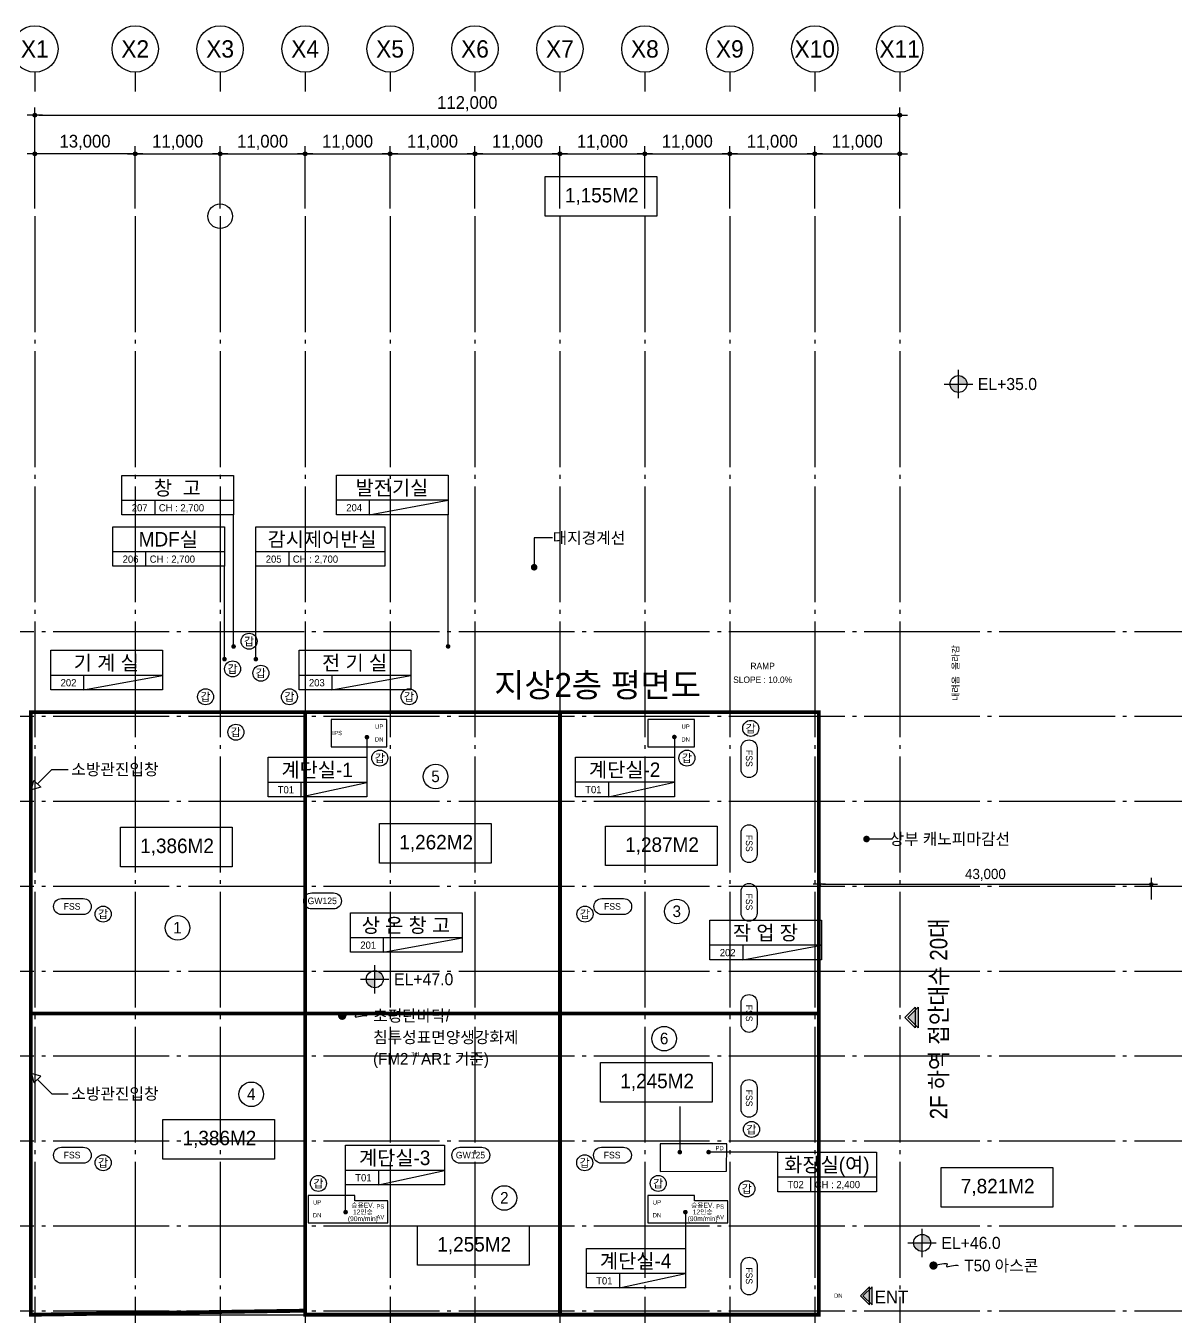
# Model space of a CAD drawing. Header units: millimetres. Extents: x 252735598 to 255219468, y 503852592 to 504847014.
# Drawn here: x 254139209 to 254288177, y 503954233 to 504121511 of the extents above; entities that cross this region are included whole.
import ezdxf
from ezdxf.enums import TextEntityAlignment as Align

# ---------------------------------------------------------------- set-up
doc = ezdxf.new("R2010")
doc.units = ezdxf.units.MM
doc.linetypes.add('CEN', pattern=[35, 30, -2, 1, -2])
for name, color, linetype in [('4A.TEC CEN', 1, 'CEN'), ('4A.TEC DIM', 7, 'Continuous'), ('4A.TEC TEXT', 7, 'Continuous'), ('4A.TEC TEXT 1', 3, 'Continuous'), ('4A.TEC TEXT 2', 3, 'Continuous'), ('4A.TEC 심볼', 7, 'Continuous'), ('DEFPOINT', 135, 'Continuous'), ('㈜SE&C DIM', 7, 'Continuous'), ('㈜SE&C TEXT', 7, 'Continuous'), ('㈜SE&C TEXT 1', 3, 'Continuous')]:
    doc.layers.add(name, color=color, linetype=linetype)
doc.styles.add('돋움', font='')
doc.styles.get('돋움').set_extended_font_data('돋움')
doc.dimstyles.new('DIM_400(외부치수)', dxfattribs={"dimscale": 1200, "dimtxt": 3.3, "dimasz": 1, "dimexe": 2, "dimexo": 2, "dimgap": 1, "dimtad": 1, "dimdec": 0, "dimdsep": 46, "dimlunit": 6, "dimtxsty": '돋움', "dimblk1": 'DIMDOT', "dimblk2": 'DIMDOT', "dimsah": 1, "dimcen": 2.5, "dimdle": 1.5, "dimclrd": 8, "dimclre": 8, "dimclrt": 3, "dimadec": 0, "dimazin": 0, "dimtfac": 1, "dimtdec": 0, "dimtix": 1, "dimtmove": 2, "dimatfit": 3, "dimldrblk": 'DIMDOT', "dimfxl": 1, "dimtvp": 1, "dimtolj": 1, "dimtzin": 0, "dimarcsym": 0})
doc.dimstyles.new('DIM_600(외부치수)', dxfattribs={"dimscale": 400, "dimtxt": 3.3, "dimasz": 1, "dimexe": 2, "dimexo": 2, "dimgap": 1, "dimtad": 1, "dimdec": 0, "dimdsep": 46, "dimlunit": 6, "dimtxsty": '돋움', "dimblk1": 'DIMDOT', "dimblk2": 'DIMDOT', "dimsah": 1, "dimcen": 2.5, "dimdle": 1.5, "dimclrd": 8, "dimclre": 8, "dimclrt": 3, "dimadec": 0, "dimazin": 0, "dimtfac": 1, "dimtdec": 0, "dimtix": 1, "dimtmove": 2, "dimatfit": 3, "dimldrblk": 'DIMDOT', "dimfxl": 1, "dimtvp": 1, "dimtolj": 1, "dimtzin": 0, "dimarcsym": 0})

# ---------------------------------------------------------------- blocks, each defined once
blk = doc.blocks.new('DIMDOT')
at = {"color": 0}
blk.add_line((-2, 0), (2, 0), dxfattribs=at)
for radius in [0.5, 0.25]:
    blk.add_circle((0, 0), radius, dxfattribs=at)
blk = doc.blocks.new('*D94')
at = {"layer": '4A.TEC DIM', "color": 8, "lineweight": -2, "transparency": 16777216}
for p, q in [((169308, -38163), (169308, -25069)), ((281308, -38163), (281308, -25069)), ((169808, -26069), (280808, -26069))]:
    blk.add_line(p, q, dxfattribs=at)
at = {"layer": 'Defpoints', "color": 0, "transparency": 16777216}
for p in [(281308, -26069), (169308, -39163), (281308, -39163)]:
    blk.add_point(p, dxfattribs=at)
at = {"layer": '4A.TEC DIM', "color": 8, "lineweight": -2, "transparency": 16777216, "xscale": 500, "yscale": 500, "zscale": 500, "rotation": 180}
blk.add_blockref('DIMDOT', (169308, -26069), dxfattribs=at)
at = {"layer": '4A.TEC DIM', "color": 8, "lineweight": -2, "transparency": 16777216, "xscale": 500, "yscale": 500, "zscale": 500}
blk.add_blockref('DIMDOT', (281308, -26069), dxfattribs=at)
at = {"layer": '4A.TEC DIM', "color": 3, "transparency": 16777216, "insert": (225308, -24584), "char_height": 1650, "attachment_point": 5, "style": '돋움'}
blk.add_mtext('\\A1;112,000', dxfattribs=at)
blk = doc.blocks.new('ccs122')
at = {"layer": '4A.TEC 심볼'}
blk.add_line((0, 8), (0, 3), dxfattribs=at)
blk.add_circle((0, 14), 6, dxfattribs=at)
at = {"layer": '4A.TEC TEXT 2', "color": 3, "style": '돋움'}
blk.add_attdef('NO', text='', height=4.5, dxfattribs=at).set_placement((-0.01, 14.02), align=Align.MIDDLE_CENTER)
blk = doc.blocks.new('*D103')
at = {"layer": '4A.TEC DIM', "color": 8, "lineweight": -2, "transparency": 16777216}
for p, q in [((169308, -38163), (169308, -30082)), ((182308, -38163), (182308, -30082)), ((181808, -31082), (169808, -31082))]:
    blk.add_line(p, q, dxfattribs=at)
at = {"layer": 'Defpoints', "color": 0, "transparency": 16777216}
for p in [(169308, -31082), (169308, -39163), (182308, -39163)]:
    blk.add_point(p, dxfattribs=at)
at = {"layer": '4A.TEC DIM', "color": 8, "lineweight": -2, "transparency": 16777216, "xscale": 500, "yscale": 500, "zscale": 500, "rotation": 180}
blk.add_blockref('DIMDOT', (169308, -31082), dxfattribs=at)
at = {"layer": '4A.TEC DIM', "color": 8, "lineweight": -2, "transparency": 16777216, "xscale": 500, "yscale": 500, "zscale": 500}
blk.add_blockref('DIMDOT', (182308, -31082), dxfattribs=at)
at = {"layer": '4A.TEC DIM', "color": 3, "transparency": 16777216, "insert": (175808, -29597), "char_height": 1650, "attachment_point": 5, "style": '돋움'}
blk.add_mtext('\\A1;13,000', dxfattribs=at)
blk = doc.blocks.new('*D105')
at = {"layer": '4A.TEC DIM', "color": 8, "lineweight": -2, "transparency": 16777216}
for p, q in [((270308, -38163), (270308, -30082)), ((281308, -38163), (281308, -30082)), ((270808, -31082), (280808, -31082))]:
    blk.add_line(p, q, dxfattribs=at)
at = {"layer": 'Defpoints', "color": 0, "transparency": 16777216}
for p in [(281308, -31082), (270308, -39163), (281308, -39163)]:
    blk.add_point(p, dxfattribs=at)
at = {"layer": '4A.TEC DIM', "color": 8, "lineweight": -2, "transparency": 16777216, "xscale": 500, "yscale": 500, "zscale": 500, "rotation": 180}
blk.add_blockref('DIMDOT', (270308, -31082), dxfattribs=at)
at = {"layer": '4A.TEC DIM', "color": 8, "lineweight": -2, "transparency": 16777216, "xscale": 500, "yscale": 500, "zscale": 500}
blk.add_blockref('DIMDOT', (281308, -31082), dxfattribs=at)
at = {"layer": '4A.TEC DIM', "color": 3, "transparency": 16777216, "insert": (275808, -29597), "char_height": 1650, "attachment_point": 5, "style": '돋움'}
blk.add_mtext('\\A1;11,000', dxfattribs=at)
blk = doc.blocks.new('*D106')
at = {"layer": '4A.TEC DIM', "color": 8, "lineweight": -2, "transparency": 16777216}
for p, q in [((259308, -38163), (259308, -30082)), ((270308, -38163), (270308, -30082)), ((259808, -31082), (269808, -31082))]:
    blk.add_line(p, q, dxfattribs=at)
at = {"layer": 'Defpoints', "color": 0, "transparency": 16777216}
for p in [(270308, -31082), (259308, -39163), (270308, -39163)]:
    blk.add_point(p, dxfattribs=at)
at = {"layer": '4A.TEC DIM', "color": 8, "lineweight": -2, "transparency": 16777216, "xscale": 500, "yscale": 500, "zscale": 500, "rotation": 180}
blk.add_blockref('DIMDOT', (259308, -31082), dxfattribs=at)
at = {"layer": '4A.TEC DIM', "color": 8, "lineweight": -2, "transparency": 16777216, "xscale": 500, "yscale": 500, "zscale": 500}
blk.add_blockref('DIMDOT', (270308, -31082), dxfattribs=at)
at = {"layer": '4A.TEC DIM', "color": 3, "transparency": 16777216, "insert": (264808, -29597), "char_height": 1650, "attachment_point": 5, "style": '돋움'}
blk.add_mtext('\\A1;11,000', dxfattribs=at)
blk = doc.blocks.new('*D107')
at = {"layer": '4A.TEC DIM', "color": 8, "lineweight": -2, "transparency": 16777216}
for p, q in [((248308, -38163), (248308, -30082)), ((259308, -38163), (259308, -30082)), ((248808, -31082), (258808, -31082))]:
    blk.add_line(p, q, dxfattribs=at)
at = {"layer": 'Defpoints', "color": 0, "transparency": 16777216}
for p in [(259308, -31082), (248308, -39163), (259308, -39163)]:
    blk.add_point(p, dxfattribs=at)
at = {"layer": '4A.TEC DIM', "color": 8, "lineweight": -2, "transparency": 16777216, "xscale": 500, "yscale": 500, "zscale": 500, "rotation": 180}
blk.add_blockref('DIMDOT', (248308, -31082), dxfattribs=at)
at = {"layer": '4A.TEC DIM', "color": 8, "lineweight": -2, "transparency": 16777216, "xscale": 500, "yscale": 500, "zscale": 500}
blk.add_blockref('DIMDOT', (259308, -31082), dxfattribs=at)
at = {"layer": '4A.TEC DIM', "color": 3, "transparency": 16777216, "insert": (253808, -29597), "char_height": 1650, "attachment_point": 5, "style": '돋움'}
blk.add_mtext('\\A1;11,000', dxfattribs=at)
blk = doc.blocks.new('*D108')
at = {"layer": '4A.TEC DIM', "color": 8, "lineweight": -2, "transparency": 16777216}
for p, q in [((237308, -38163), (237308, -30082)), ((248308, -38163), (248308, -30082)), ((237808, -31082), (247808, -31082))]:
    blk.add_line(p, q, dxfattribs=at)
at = {"layer": 'Defpoints', "color": 0, "transparency": 16777216}
for p in [(248308, -31082), (237308, -39163), (248308, -39163)]:
    blk.add_point(p, dxfattribs=at)
at = {"layer": '4A.TEC DIM', "color": 8, "lineweight": -2, "transparency": 16777216, "xscale": 500, "yscale": 500, "zscale": 500, "rotation": 180}
blk.add_blockref('DIMDOT', (237308, -31082), dxfattribs=at)
at = {"layer": '4A.TEC DIM', "color": 8, "lineweight": -2, "transparency": 16777216, "xscale": 500, "yscale": 500, "zscale": 500}
blk.add_blockref('DIMDOT', (248308, -31082), dxfattribs=at)
at = {"layer": '4A.TEC DIM', "color": 3, "transparency": 16777216, "insert": (242808, -29597), "char_height": 1650, "attachment_point": 5, "style": '돋움'}
blk.add_mtext('\\A1;11,000', dxfattribs=at)
blk = doc.blocks.new('*D109')
at = {"layer": '4A.TEC DIM', "color": 8, "lineweight": -2, "transparency": 16777216}
for p, q in [((226308, -38163), (226308, -30082)), ((237308, -38163), (237308, -30082)), ((226808, -31082), (236808, -31082))]:
    blk.add_line(p, q, dxfattribs=at)
at = {"layer": 'Defpoints', "color": 0, "transparency": 16777216}
for p in [(237308, -31082), (226308, -39163), (237308, -39163)]:
    blk.add_point(p, dxfattribs=at)
at = {"layer": '4A.TEC DIM', "color": 8, "lineweight": -2, "transparency": 16777216, "xscale": 500, "yscale": 500, "zscale": 500, "rotation": 180}
blk.add_blockref('DIMDOT', (226308, -31082), dxfattribs=at)
at = {"layer": '4A.TEC DIM', "color": 8, "lineweight": -2, "transparency": 16777216, "xscale": 500, "yscale": 500, "zscale": 500}
blk.add_blockref('DIMDOT', (237308, -31082), dxfattribs=at)
at = {"layer": '4A.TEC DIM', "color": 3, "transparency": 16777216, "insert": (231808, -29597), "char_height": 1650, "attachment_point": 5, "style": '돋움'}
blk.add_mtext('\\A1;11,000', dxfattribs=at)
blk = doc.blocks.new('*D110')
at = {"layer": '4A.TEC DIM', "color": 8, "lineweight": -2, "transparency": 16777216}
for p, q in [((215308, -38163), (215308, -30082)), ((226308, -38163), (226308, -30082)), ((215808, -31082), (225808, -31082))]:
    blk.add_line(p, q, dxfattribs=at)
at = {"layer": 'Defpoints', "color": 0, "transparency": 16777216}
for p in [(226308, -31082), (215308, -39163), (226308, -39163)]:
    blk.add_point(p, dxfattribs=at)
at = {"layer": '4A.TEC DIM', "color": 8, "lineweight": -2, "transparency": 16777216, "xscale": 500, "yscale": 500, "zscale": 500, "rotation": 180}
blk.add_blockref('DIMDOT', (215308, -31082), dxfattribs=at)
at = {"layer": '4A.TEC DIM', "color": 8, "lineweight": -2, "transparency": 16777216, "xscale": 500, "yscale": 500, "zscale": 500}
blk.add_blockref('DIMDOT', (226308, -31082), dxfattribs=at)
at = {"layer": '4A.TEC DIM', "color": 3, "transparency": 16777216, "insert": (220808, -29597), "char_height": 1650, "attachment_point": 5, "style": '돋움'}
blk.add_mtext('\\A1;11,000', dxfattribs=at)
blk = doc.blocks.new('*D111')
at = {"layer": '4A.TEC DIM', "color": 8, "lineweight": -2, "transparency": 16777216}
for p, q in [((204308, -38163), (204308, -30082)), ((215308, -38163), (215308, -30082)), ((204808, -31082), (214808, -31082))]:
    blk.add_line(p, q, dxfattribs=at)
at = {"layer": 'Defpoints', "color": 0, "transparency": 16777216}
for p in [(215308, -31082), (204308, -39163), (215308, -39163)]:
    blk.add_point(p, dxfattribs=at)
at = {"layer": '4A.TEC DIM', "color": 8, "lineweight": -2, "transparency": 16777216, "xscale": 500, "yscale": 500, "zscale": 500, "rotation": 180}
blk.add_blockref('DIMDOT', (204308, -31082), dxfattribs=at)
at = {"layer": '4A.TEC DIM', "color": 8, "lineweight": -2, "transparency": 16777216, "xscale": 500, "yscale": 500, "zscale": 500}
blk.add_blockref('DIMDOT', (215308, -31082), dxfattribs=at)
at = {"layer": '4A.TEC DIM', "color": 3, "transparency": 16777216, "insert": (209808, -29597), "char_height": 1650, "attachment_point": 5, "style": '돋움'}
blk.add_mtext('\\A1;11,000', dxfattribs=at)
blk = doc.blocks.new('*D112')
at = {"layer": '4A.TEC DIM', "color": 8, "lineweight": -2, "transparency": 16777216}
for p, q in [((193308, -38163), (193308, -30082)), ((204308, -38163), (204308, -30082)), ((193808, -31082), (203808, -31082))]:
    blk.add_line(p, q, dxfattribs=at)
at = {"layer": 'Defpoints', "color": 0, "transparency": 16777216}
for p in [(204308, -31082), (193308, -39163), (204308, -39163)]:
    blk.add_point(p, dxfattribs=at)
at = {"layer": '4A.TEC DIM', "color": 8, "lineweight": -2, "transparency": 16777216, "xscale": 500, "yscale": 500, "zscale": 500, "rotation": 180}
blk.add_blockref('DIMDOT', (193308, -31082), dxfattribs=at)
at = {"layer": '4A.TEC DIM', "color": 8, "lineweight": -2, "transparency": 16777216, "xscale": 500, "yscale": 500, "zscale": 500}
blk.add_blockref('DIMDOT', (204308, -31082), dxfattribs=at)
at = {"layer": '4A.TEC DIM', "color": 3, "transparency": 16777216, "insert": (198808, -29597), "char_height": 1650, "attachment_point": 5, "style": '돋움'}
blk.add_mtext('\\A1;11,000', dxfattribs=at)
blk = doc.blocks.new('*D113')
at = {"layer": '4A.TEC DIM', "color": 8, "lineweight": -2, "transparency": 16777216}
for p, q in [((182308, -38163), (182308, -30082)), ((193308, -38163), (193308, -30082)), ((182808, -31082), (192808, -31082))]:
    blk.add_line(p, q, dxfattribs=at)
at = {"layer": 'Defpoints', "color": 0, "transparency": 16777216}
for p in [(193308, -31082), (182308, -39163), (193308, -39163)]:
    blk.add_point(p, dxfattribs=at)
at = {"layer": '4A.TEC DIM', "color": 8, "lineweight": -2, "transparency": 16777216, "xscale": 500, "yscale": 500, "zscale": 500, "rotation": 180}
blk.add_blockref('DIMDOT', (182308, -31082), dxfattribs=at)
at = {"layer": '4A.TEC DIM', "color": 8, "lineweight": -2, "transparency": 16777216, "xscale": 500, "yscale": 500, "zscale": 500}
blk.add_blockref('DIMDOT', (193308, -31082), dxfattribs=at)
at = {"layer": '4A.TEC DIM', "color": 3, "transparency": 16777216, "insert": (187808, -29597), "char_height": 1650, "attachment_point": 5, "style": '돋움'}
blk.add_mtext('\\A1;11,000', dxfattribs=at)
blk = doc.blocks.new('FL-LEVEL1')
at = {"layer": '4A.TEC 심볼', "linetype": 'ByBlock'}
h = blk.add_hatch(color=256, dxfattribs=at)
h.paths.add_polyline_path([(295, 175), (295, 0), (470, 0, 0.414214)])
h.paths.add_polyline_path([(295, 0), (120, 0, 0.414214), (295, -175)])
for p, q in [((295, -295), (295, 295)), ((0, 0), (590, 0))]:
    blk.add_line(p, q, dxfattribs=at)
blk.add_circle((295, 0), 175, dxfattribs=at)
at = {"layer": '4A.TEC TEXT 2', "color": 3, "linetype": 'ByBlock', "style": '돋움'}
blk.add_attdef('FL', text='', height=250, dxfattribs=at).set_placement((695, 0), align=Align.MIDDLE_LEFT)
blk = doc.blocks.new('zw$CF70')
at = {"layer": '4A.TEC 심볼', "color": 1, "const_width": 640}
blk.add_lwpolyline([(320, 7842, 1), (961, 7842, 1)], format="xyb", close=True, dxfattribs=at)
at = {"layer": '4A.TEC 심볼', "color": 1}
blk.add_lwpolyline([(642, 7842), (1607, 8062), (2240, 8164), (2606, 8172), (2767, 8112), (2789, 8009), (2736, 7889), (2671, 7777), (2659, 7697), (2749, 7670), (2931, 7686), (3177, 7730), (3464, 7787), (3763, 7842), (4050, 7880), (4299, 7885), (4484, 7842)], dxfattribs=at)
at = {"layer": '4A.TEC TEXT', "style": '돋움'}
for s, height, p in [('초평탄바닥/', 1800, (5445, 7842)), ('침투성표면양생강화제', 1800, (5445, 4499)), ('(FM2 / AR1 기준)', 1800, (5445, 1156)), ('3rd', 600, (11376, 1901))]:
    blk.add_text(s, height=height, dxfattribs=at).set_placement(p, align=Align.MIDDLE_LEFT)
blk = doc.blocks.new('*D115')
at = {"layer": 'Defpoints', "color": 0}
for p in [(254284974, 504010333), (254241974, 504007540), (254284974, 504007540)]:
    blk.add_point(p, dxfattribs=at)
at = {"layer": '㈜SE&C DIM', "color": 8, "lineweight": -2, "ltscale": 10}
for p, q in [((254241974, 504008340), (254241974, 504011133)), ((254284974, 504008340), (254284974, 504011133)), ((254242374, 504010333), (254284574, 504010333))]:
    blk.add_line(p, q, dxfattribs=at)
at = {"layer": '㈜SE&C DIM', "color": 8, "lineweight": -2, "xscale": 400, "yscale": 400, "zscale": 400, "rotation": 180}
blk.add_blockref('DIMDOT', (254241974, 504010333), dxfattribs=at)
at = {"layer": '㈜SE&C DIM', "color": 8, "lineweight": -2, "xscale": 400, "yscale": 400, "zscale": 400}
blk.add_blockref('DIMDOT', (254284974, 504010333), dxfattribs=at)
at = {"layer": '㈜SE&C DIM', "color": 3, "insert": (254263474, 504011521), "char_height": 1320, "attachment_point": 5, "style": '돋움'}
blk.add_mtext('\\A1;43,000', dxfattribs=at)
blk = doc.blocks.new('dwg9CDF')
at = {"layer": '4A.TEC 심볼', "color": 3, "linetype": 'ByBlock'}
ref = blk.add_blockref('FL-LEVEL1', (287075, -60898, 36666), dxfattribs=dict(at, xscale=6.250000000000405, yscale=6.250000000000405, zscale=6.250000000000405))
ref.add_attrib('FL', 'EL+35.0', dxfattribs={"layer": '4A.TEC TEXT 1', "color": 3, "linetype": 'ByBlock', "height": 1562.5, "style": '돋움'}).set_placement((291419, -60898, 36666), align=Align.MIDDLE_LEFT)
blk = doc.blocks.new('dwgFD3B')
at = {"layer": '4A.TEC CEN', "color": 250, "ltscale": 500}
for p, q in [((49194.51, -92936.83, -3333.33), (358000, -92936.83, -3333.33)), ((49194.51, -103936.83, -3333.33), (358000, -103936.83, -3333.33)), ((49194.51, -114936.83, -3333.33), (358000, -114936.83, -3333.33)), ((49194.51, -125936.83, -3333.33), (358000, -125936.83, -3333.33)), ((49194.51, -136936.83, -3333.33), (358000, -136936.83, -3333.33)), ((49194.51, -147936.83, -3333.33), (358000, -147936.83, -3333.33)), ((49194.51, -158936.83, -3333.33), (358000, -158936.83, -3333.33)), ((49194.51, -169936.83, -3333.33), (358000, -169936.83, -3333.33)), ((49194.51, -180936.83, -3333.33), (358000, -180936.83, -3333.33))]:
    blk.add_line(p, q, dxfattribs=at)
at = {"layer": '4A.TEC CEN', "color": 250, "ltscale": 500, "elevation": -3333.33}
for points in [[(169307.63, -39163.16), (169307.63, -267000)], [(182307.63, -39163.16), (182307.63, -267000)], [(193307.63, -39163.16), (193307.63, -267000)], [(204307.63, -39163.16), (204307.63, -267000)], [(215307.63, -39163.16), (215307.63, -267000)], [(226307.63, -39163.16), (226307.63, -267000)], [(237307.63, -39163.16), (237307.63, -267000)], [(248307.63, -39163.16), (248307.63, -267000)], [(259307.63, -39163.16), (259307.63, -267000)], [(270307.63, -39163.16), (270307.63, -267000)], [(281307.63, -39163.16), (281307.63, -267000)]]:
    blk.add_lwpolyline(points, dxfattribs=at)
at = {"layer": '4A.TEC 심볼'}
ref = blk.add_blockref('ccs122', (169307.63, -24500.01, 1666.22), dxfattribs=dict(at, xscale=499.9999977496833, yscale=499.9999977496833, zscale=499.9999977496833))
ref.add_attrib('NO', 'X1', dxfattribs={"layer": '0', "color": 3, "height": 2250, "style": '돋움'}).set_placement((169304.55, -17491.05, 1666.22), align=Align.MIDDLE_CENTER)
ref = blk.add_blockref('ccs122', (182307.63, -24500, -3333.78), dxfattribs=dict(at, xscale=499.9999977496833, yscale=499.9999977496833, zscale=499.9999977496833))
ref.add_attrib('NO', 'X2', dxfattribs={"layer": '0', "color": 3, "height": 2250, "style": '돋움'}).set_placement((182304.55, -17491.04, -3333.78), align=Align.MIDDLE_CENTER)
ref = blk.add_blockref('ccs122', (193307.63, -24500, -3333.78), dxfattribs=dict(at, xscale=499.9999977496833, yscale=499.9999977496833, zscale=499.9999977496833))
ref.add_attrib('NO', 'X3', dxfattribs={"layer": '0', "color": 3, "height": 2250, "style": '돋움'}).set_placement((193304.55, -17491.04, -3333.78), align=Align.MIDDLE_CENTER)
ref = blk.add_blockref('ccs122', (204307.63, -24500, -3333.78), dxfattribs=dict(at, xscale=499.9999977496833, yscale=499.9999977496833, zscale=499.9999977496833))
ref.add_attrib('NO', 'X4', dxfattribs={"layer": '0', "color": 3, "height": 2250, "style": '돋움'}).set_placement((204304.55, -17491.04, -3333.78), align=Align.MIDDLE_CENTER)
ref = blk.add_blockref('ccs122', (215307.63, -24500, -3333.78), dxfattribs=dict(at, xscale=499.9999977496833, yscale=499.9999977496833, zscale=499.9999977496833))
ref.add_attrib('NO', 'X5', dxfattribs={"layer": '0', "color": 3, "height": 2250, "style": '돋움'}).set_placement((215304.55, -17491.04, -3333.78), align=Align.MIDDLE_CENTER)
ref = blk.add_blockref('ccs122', (226307.63, -24500, -3333.78), dxfattribs=dict(at, xscale=499.9999977496833, yscale=499.9999977496833, zscale=499.9999977496833))
ref.add_attrib('NO', 'X6', dxfattribs={"layer": '0', "color": 3, "height": 2250, "style": '돋움'}).set_placement((226304.55, -17491.04, -3333.78), align=Align.MIDDLE_CENTER)
ref = blk.add_blockref('ccs122', (237307.63, -24499.99, -3333.78), dxfattribs=dict(at, xscale=499.9999977496833, yscale=499.9999977496833, zscale=499.9999977496833))
ref.add_attrib('NO', 'X7', dxfattribs={"layer": '0', "color": 3, "height": 2250, "style": '돋움'}).set_placement((237304.55, -17491.04, -3333.78), align=Align.MIDDLE_CENTER)
ref = blk.add_blockref('ccs122', (248307.63, -24500, -3333.78), dxfattribs=dict(at, xscale=499.9999977496833, yscale=499.9999977496833, zscale=499.9999977496833))
ref.add_attrib('NO', 'X8', dxfattribs={"layer": '0', "color": 3, "height": 2250, "style": '돋움'}).set_placement((248304.55, -17491.04, -3333.78), align=Align.MIDDLE_CENTER)
ref = blk.add_blockref('ccs122', (259307.63, -24499.99, -3333.78), dxfattribs=dict(at, xscale=499.9999977496833, yscale=499.9999977496833, zscale=499.9999977496833))
ref.add_attrib('NO', 'X9', dxfattribs={"layer": '0', "color": 3, "height": 2250, "style": '돋움'}).set_placement((259304.55, -17491.04, -3333.78), align=Align.MIDDLE_CENTER)
ref = blk.add_blockref('ccs122', (270307.63, -24500, -3333.78), dxfattribs=dict(at, xscale=499.9999977496833, yscale=499.9999977496833, zscale=499.9999977496833))
ref.add_attrib('NO', 'X10', dxfattribs={"layer": '0', "color": 3, "height": 2250, "style": '돋움'}).set_placement((270304.55, -17491.04, -3333.78), align=Align.MIDDLE_CENTER)
ref = blk.add_blockref('ccs122', (281307.63, -24500, -3333.78), dxfattribs=dict(at, xscale=499.9999977496833, yscale=499.9999977496833, zscale=499.9999977496833))
ref.add_attrib('NO', 'X11', dxfattribs={"layer": '0', "color": 3, "height": 2250, "style": '돋움'}).set_placement((281304.55, -17491.04, -3333.78), align=Align.MIDDLE_CENTER)
at = {"layer": '4A.TEC DIM'}
for base, p1, p2, picture, middle in [((281307.63, -26068.86, 1666.22), (169307.63, -39163.16, 1666.22), (281307.63, -39163.16, 1666.22), '*D94', (225307.63, -24583.79, 1666.22)), ((169307.63, -31081.58, 1666.22), (182307.63, -39163.16, 1666.22), (169307.63, -39163.16, 1666.22), '*D103', (175807.63, -29596.51, 1666.22))]:
    dim = blk.add_linear_dim(base=base, p1=p1, p2=p2, dimstyle='DIM_600(외부치수)', override={"dimscale": 500, "dimdec": 1, "dimtxsty": '돋움', "dimblk1": 'DIMDOT', "dimblk2": 'DIMDOT'}, dxfattribs=at)
    dim.commit()
    dim.dimension.update_dxf_attribs({"geometry": picture, "text_midpoint": middle})
for base, p1, p2, picture, middle in [((193307.63, -31081.58, 1666.67), (182307.63, -39163.16, 1666.67), (193307.63, -39163.16, 1666.67), '*D113', (187807.63, -29596.51, 1666.67)), ((204307.63, -31081.58, 6666.22), (193307.63, -39163.16, 6666.22), (204307.63, -39163.16, 6666.22), '*D112', (198807.63, -29596.51, 6666.22)), ((215307.63, -31081.58, 1666.22), (204307.63, -39163.16, 1666.22), (215307.63, -39163.16, 1666.22), '*D111', (209807.63, -29596.51, 1666.22)), ((226307.63, -31081.58, 1666.22), (215307.63, -39163.16, 1666.22), (226307.63, -39163.16, 1666.22), '*D110', (220807.63, -29596.51, 1666.22)), ((237307.63, -31081.58, 1666.22), (226307.63, -39163.16, 1666.22), (237307.63, -39163.16, 1666.22), '*D109', (231807.63, -29596.51, 1666.22)), ((248307.63, -31081.58, 11666.22), (237307.63, -39163.16, 11666.22), (248307.63, -39163.16, 11666.22), '*D108', (242807.63, -29596.51, 11666.22)), ((259307.63, -31081.58, 6666.22), (248307.63, -39163.16, 6666.22), (259307.63, -39163.16, 6666.22), '*D107', (253807.63, -29596.51, 6666.22)), ((270307.63, -31081.58, 1666.22), (259307.63, -39163.16, 1666.22), (270307.63, -39163.16, 1666.22), '*D106', (264807.63, -29596.51, 1666.22)), ((281307.63, -31081.58, 1666.22), (270307.63, -39163.16, 1666.22), (281307.63, -39163.16, 1666.22), '*D105', (275807.63, -29596.51, 1666.22))]:
    dim = blk.add_linear_dim(base=base, p1=p1, p2=p2, angle=180, dimstyle='DIM_600(외부치수)', override={"dimscale": 500, "dimdec": 1, "dimtxsty": '돋움', "dimblk1": 'DIMDOT', "dimblk2": 'DIMDOT'}, dxfattribs=at)
    dim.commit()
    dim.dimension.update_dxf_attribs({"geometry": picture, "text_midpoint": middle})

msp = doc.modelspace()

# ---------------------------------------------------------------- hatches: boundary and pattern name
at = {"layer": '4A.TEC 심볼'}
for points in [[(254253411.8, 503993035.8), (254254746.1, 503991701.5), (254254746.1, 503994370.1)], [(254247612.7, 503956998), (254248798.7, 503955812), (254248798.7, 503958184)]]:
    msp.add_hatch(color=256, dxfattribs=at).paths.add_polyline_path(points)

# ---------------------------------------------------------------- linework, layer by layer
for p, q in [((254166113.7, 504060028.6), (254151647.2, 504060028.6)), ((254155897.2, 504060028.6), (254155897.2, 504058153.6)), ((254193894.9, 504060045.5), (254179428.3, 504060045.5)), ((254183678.3, 504060045.5), (254183678.3, 504058170.5)), ((254183678.3, 504058170.5), (254193894.9, 504060045.5)), ((254166113.7, 504041126.9), (254166113.7, 504058153.6)), ((254193894.9, 504041143.8), (254193894.9, 504058170.5)), ((254164933.9, 504053379.6), (254150467.3, 504053379.6)), ((254154717.3, 504053379.6), (254154717.3, 504051504.6)), ((254185686.7, 504053379.6), (254168997.9, 504053379.6)), ((254173247.9, 504053379.6), (254173247.9, 504051504.6)), ((254164933.9, 504039495.3), (254164933.9, 504051504.6)), ((254168997.9, 504039495.3), (254168997.9, 504051504.6)), ((254156901, 504037371.5), (254142434.4, 504037371.5)), ((254146684.4, 504037371.5), (254146684.4, 504035496.5)), ((254146684.4, 504035496.5), (254156901, 504037371.5)), ((254189058.6, 504037371.5), (254174592, 504037371.5)), ((254178842, 504037371.5), (254178842, 504035496.5)), ((254178842, 504035496.5), (254189058.6, 504037371.5)), ((254183378.4, 504029347.5), (254183378.4, 504026755.6)), ((254223198.4, 504029367.5), (254223198.4, 504026775.6)), ((254183378.4, 504023505.6), (254170578.5, 504023505.6)), ((254174828.5, 504021630.6), (254183378.4, 504023505.6)), ((254174828.5, 504023505.6), (254174828.5, 504021630.6)), ((254223198.4, 504023525.6), (254210398.5, 504023525.6)), ((254214648.5, 504021650.6), (254223198.4, 504023525.6)), ((254214648.5, 504023525.6), (254214648.5, 504021650.6)), ((254195710.2, 504003378.5), (254181243.6, 504003378.5)), ((254185493.6, 504003378.5), (254185493.6, 504001503.5)), ((254185493.6, 504001503.5), (254195710.2, 504003378.5)), ((254242259.8, 504002408.4, 0.4), (254227793.2, 504002408.4, 0.4)), ((254232043.2, 504002408.4, 0.4), (254232043.2, 504000533.4, 0.4)), ((254232043.2, 504000533.4, 0.4), (254242259.8, 504002408.4, 0.4)), ((254223897.3, 503981528.8), (254223897.3, 503975612.6, -38344.4)), ((254236591.2, 503975612.6), (254227629.3, 503975612.6, -38344.4)), ((254193419.9, 503973247, 6250), (254180620, 503973247, 6250)), ((254184870, 503971372, 6250), (254193419.9, 503973247, 6250)), ((254184870, 503973247, 6250), (254184870, 503971372, 6250)), ((254180620, 503967856.1, 6250), (254180620, 503971372, 6250)), ((254249391.1, 503972362.6), (254236591.2, 503972362.6)), ((254240841.2, 503972362.6), (254240841.2, 503970487.6)), ((254224620, 503967819.5, 6250), (254224620, 503963141.3, 6250)), ((254224620, 503959891.3, 6250), (254211820.1, 503959891.3, 6250)), ((254216070.1, 503958016.3, 6250), (254224620, 503959891.3, 6250)), ((254216070.1, 503959891.3, 6250), (254216070.1, 503958016.3, 6250))]:
    msp.add_line(p, q, dxfattribs=at)
for points in [[(254206453.1, 504101973.1), (254220919.7, 504101973.1), (254220919.7, 504096848.1), (254206453.1, 504096848.1)], [(254206453.1, 504101973.1), (254220919.7, 504101973.1), (254220919.7, 504096848.1), (254206453.1, 504096848.1)], [(254206453.1, 504101973.1), (254220919.7, 504101973.1), (254220919.7, 504096848.1), (254206453.1, 504096848.1)], [(254151647.2, 504063278.6), (254166113.7, 504063278.6), (254166113.7, 504058153.6), (254151647.2, 504058153.6)], [(254179428.3, 504063295.5), (254193894.9, 504063295.5), (254193894.9, 504058170.5), (254179428.3, 504058170.5)], [(254150467.3, 504056629.6), (254164933.9, 504056629.6), (254164933.9, 504051504.6), (254150467.3, 504051504.6)], [(254168997.9, 504056629.6), (254185686.7, 504056629.6), (254185686.7, 504051504.6), (254168997.9, 504051504.6)], [(254142434.4, 504040621.5), (254156901, 504040621.5), (254156901, 504035496.5), (254142434.4, 504035496.5)], [(254174592, 504040621.5), (254189058.6, 504040621.5), (254189058.6, 504035496.5), (254174592, 504035496.5)], [(254170578.5, 504026755.6), (254183378.4, 504026755.6), (254183378.4, 504021630.6), (254170578.5, 504021630.6)], [(254210398.5, 504026775.6), (254223198.4, 504026775.6), (254223198.4, 504021650.6), (254210398.5, 504021650.6)], [(254151450.9, 504017687.6), (254165917.4, 504017687.6), (254165917.4, 504012562.6), (254151450.9, 504012562.6)], [(254185012.1, 504018166.7), (254199478.7, 504018166.7), (254199478.7, 504013041.7), (254185012.1, 504013041.7)], [(254214258.4, 504017847.3), (254228724.9, 504017847.3), (254228724.9, 504012722.3), (254214258.4, 504012722.3)], [(254181243.6, 504006628.5), (254195710.2, 504006628.5), (254195710.2, 504001503.5), (254181243.6, 504001503.5)], [(254213626.1, 503987226.6), (254228092.6, 503987226.6), (254228092.6, 503982101.6), (254213626.1, 503982101.6)], [(254156938.5, 503979841.2), (254171405, 503979841.2), (254171405, 503974716.2), (254156938.5, 503974716.2)], [(254236591.2, 503975612.6), (254249391.1, 503975612.6), (254249391.1, 503970487.6), (254236591.2, 503970487.6)], [(254257728.2, 503973613.3), (254272194.7, 503973613.3), (254272194.7, 503968488.3), (254257728.2, 503968488.3)], [(254189938.5, 503966074.4), (254204405, 503966074.4), (254204405, 503960949.4), (254189938.5, 503960949.4)]]:
    msp.add_lwpolyline(points, close=True, dxfattribs=at)
at = {"layer": '4A.TEC 심볼', "color": 1}
for points, elevation in [([(254207421.2, 504055185.1), (254205033.8, 504055185.1), (254205033.8, 504051377.3)], 3332.9), ([(254251430.7, 504016171), (254248079.9, 504016171)], -0.4)]:
    msp.add_lwpolyline(points, dxfattribs=dict(at, elevation=elevation))
at = {"layer": '4A.TEC 심볼', "color": 1, "const_width": 427}
for points, elevation in [([(254204820.3, 504051377.3, 1), (254205247.3, 504051377.3, 1)], 3332.9), ([(254247866.4, 504016171, -1), (254248293.4, 504016171, -1)], -0.4)]:
    msp.add_lwpolyline(points, format="xyb", close=True, dxfattribs=dict(at, elevation=elevation))
at = {"layer": '4A.TEC 심볼', "const_width": 298.9}
for points in [[(254166263.2, 504041108.6, 1), (254165964.3, 504041108.6, 1)], [(254194044.3, 504041125.5, 1), (254193745.4, 504041125.5, 1)], [(254165083.3, 504039477, 1), (254164784.4, 504039477, 1)], [(254169147.3, 504039477, 1), (254168848.4, 504039477, 1)], [(254183228.9, 504029365.8, 1), (254183527.8, 504029365.8, 1)], [(254223048.9, 504029385.8, 1), (254223347.8, 504029385.8, 1)]]:
    msp.add_lwpolyline(points, format="xyb", close=True, dxfattribs=at)
at = {"layer": '4A.TEC 심볼'}
for points, elevation in [([(254231828.3, 504025166.2), (254231828.3, 504027982.6, -1), (254233902, 504027982.6), (254233902, 504025166.2, -1)], -0.4), ([(254231828.3, 504014166.2), (254231828.3, 504016982.6, -1), (254233902, 504016982.6), (254233902, 504014166.2, -1)], -0.4), ([(254231828.3, 504006568.1), (254231828.3, 504009384.5, -1), (254233902, 504009384.5), (254233902, 504006568.1, -1)], -0.4), ([(254146646.2, 504006388), (254143829.9, 504006388, -1), (254143829.9, 504008461.8), (254146646.2, 504008461.8, -1)], -6), ([(254179043.7, 504007110.4), (254176227.3, 504007110.4, -1), (254176227.3, 504009184.1), (254179043.7, 504009184.1, -1)], -6), ([(254216625.8, 504006388), (254213809.4, 504006388, -1), (254213809.4, 504008461.8), (254216625.8, 504008461.8, -1)], -6), ([(254231828.3, 503992166.2), (254231828.3, 503994982.6, -1), (254233902, 503994982.6), (254233902, 503992166.2, -1)], -0.4), ([(254231828.3, 503981166.2), (254231828.3, 503983982.6, -1), (254233902, 503983982.6), (254233902, 503981166.2, -1)], -0.4), ([(254146646.2, 503974172.5), (254143829.9, 503974172.5, -1), (254143829.9, 503976246.3), (254146646.2, 503976246.3, -1)], -5.5), ([(254198244.4, 503974172.5), (254195428, 503974172.5, -1), (254195428, 503976246.3), (254198244.4, 503976246.3, -1)], -5.5), ([(254216585.8, 503974172.5), (254213769.5, 503974172.5, -1), (254213769.5, 503976246.3), (254216585.8, 503976246.3, -1)], -5.5), ([(254231828.3, 503958149), (254231828.3, 503960965.3, -1), (254233902, 503960965.3), (254233902, 503958149, -1)], -0.4)]:
    msp.add_lwpolyline(points, format="xyb", close=True, dxfattribs=dict(at, elevation=elevation))
at = {"layer": '4A.TEC 심볼', "color": 1}
for points in [[(254140699.3, 504023323.1), (254142560.2, 504025184)], [(254142560.2, 504025184), (254144685.3, 504025184)], [(254140699.3, 503985024.9), (254142560.2, 503983164)], [(254142560.2, 503983164), (254144685.3, 503983164)], [(254256750.2, 503960917.5), (254257554.7, 503961101.1), (254258082.4, 503961185.8), (254258386.9, 503961192.6), (254258521.5, 503961142.6), (254258539.8, 503961057), (254258495.2, 503960956.9), (254258441.3, 503960863.3), (254258431.4, 503960797.4), (254258506.6, 503960774.6), (254258657.8, 503960788), (254258863.5, 503960824.8), (254259101.9, 503960872.4), (254259351.6, 503960918.2), (254259591, 503960949.3), (254259798.5, 503960953.3), (254259952.5, 503960917.5)]]:
    msp.add_lwpolyline(points, dxfattribs=at)
for points in [[(254139933.8, 504022557.6), (254140257.3, 504023765.1), (254141141.2, 504022881.2)], [(254139933.8, 503985790.4), (254140257.3, 503984583), (254141141.2, 503985466.8)]]:
    msp.add_lwpolyline(points, close=True, dxfattribs=at)
at = {"layer": '4A.TEC 심볼'}
for points, elevation in [([(254227793.2, 504005658.4), (254242259.8, 504005658.4), (254242259.8, 504000533.4), (254227793.2, 504000533.4)], 0.4), ([(254180620, 503976497), (254193419.9, 503976497), (254193419.9, 503971372), (254180620, 503971372)], 6250), ([(254211820.1, 503963141.3), (254224620, 503963141.3), (254224620, 503958016.3), (254211820.1, 503958016.3)], 6250)]:
    msp.add_lwpolyline(points, close=True, dxfattribs=dict(at, elevation=elevation))
for points, elevation in [([(254253056, 503993035.8), (254254390.3, 503994370.1), (254254390.3, 503991701.5), (254253056, 503993035.8)], -0.4), ([(254253411.8, 503993035.8), (254254746.1, 503994370.1), (254254746.1, 503991701.5), (254253411.8, 503993035.8)], -0.4), ([(254247296.4, 503956998), (254248482.4, 503955812), (254248482.4, 503958184), (254247296.4, 503956998)], 4165.7), ([(254247612.7, 503956998), (254248798.7, 503955812), (254248798.7, 503958184), (254247612.7, 503956998)], 4165.7)]:
    msp.add_lwpolyline(points, dxfattribs=dict(at, elevation=elevation))
at = {"layer": '4A.TEC 심볼', "const_width": 298.9}
for points, elevation in [([(254224046.7, 503975612.6, 1), (254223747.9, 503975612.6, 1)], -38344.4), ([(254227778.7, 503975612.6, 1), (254227479.8, 503975612.6, 1)], -38344.4), ([(254180769.4, 503967837.8, 1), (254180470.5, 503967837.8, 1)], 6250), ([(254224470.5, 503967837.8, 1), (254224769.4, 503967837.8, 1)], 6250)]:
    msp.add_lwpolyline(points, format="xyb", close=True, dxfattribs=dict(at, elevation=elevation))
at = {"layer": '4A.TEC 심볼', "color": 1, "const_width": 533.7}
msp.add_lwpolyline([(254256482.5, 503960917.5, 1), (254257016.2, 503960917.5, 1)], format="xyb", close=True, dxfattribs=at)
at = {"layer": '4A.TEC 심볼', "color": 4}
for centre in [(254164374.2, 504096848.1), (254164374.2, 504096848.1), (254164374.2, 504096848.1), (254164374.2, 504096848.1), (254192272.7, 504024268.3), (254223514.7, 504006790.4), (254158859.4, 504004667.9), (254221875.7, 503990311), (254168404.4, 503983102.7), (254168404.4, 503983102.7), (254201184.7, 503969673.2)]:
    msp.add_circle(centre, 1591.5, dxfattribs=at)
at = {"layer": '4A.TEC 심볼'}
for centre in [(254168126.4, 504041789.8), (254165986.8, 504038203.8), (254169644.7, 504037649.8), (254162488.2, 504034592.7), (254173345.8, 504034592.7), (254188836.3, 504034592.7), (254166413.2, 504030010.1, 3333.3), (254233080, 504030507.1), (254185046.1, 504026656, 3333.3), (254224822.4, 504026656, 3333.3), (254149223.7, 504006449.5, 4160.7), (254211621, 504006449.5, 4160.7), (254233183, 503978554.9), (254149223.7, 503974234, 4161.2), (254211581, 503974234, 4161.2), (254177102.4, 503971554.2, 6250), (254221102.4, 503971554.2, 6250), (254232580, 503970857.1)]:
    msp.add_circle(centre, 1036.9, dxfattribs=at)
at = {"layer": 'DEFPOINT', "color": 2, "const_width": 500}
for points in [[(254140374.2, 504032599.4), (254139849.2, 504032599.4), (254139849.2, 503993573.6), (254175374.2, 503993573.6), (254175374.2, 504032599.4)], [(254175374.2, 504032599.4), (254175374.2, 503993573.6), (254208374.2, 503993573.6), (254208374.2, 504032599.4)], [(254208374.2, 504032599.4), (254208374.2, 503993573.6), (254241899.2, 503993573.6), (254241899.2, 504032599.4)], [(254139849.2, 503993573.6), (254139849.2, 503954549.4), (254175374.2, 503955074.4), (254175374.2, 503993573.6)], [(254175374.2, 503993573.6), (254175374.2, 503954549.4), (254208374.2, 503954549.4), (254208374.2, 503993573.6)], [(254208374.2, 503993573.6), (254208374.2, 503954549.4), (254241899.2, 503954549.4), (254241899.2, 503993573.6)]]:
    msp.add_lwpolyline(points, close=True, dxfattribs=at)
at = {"layer": 'DEFPOINT'}
for points in [[(254139849.2, 504032599.4), (254139849.2, 503954549.4), (254241899.2, 503954549.4), (254241899.2, 504032599.4)], [(254178734.2, 504031674.4), (254178734.2, 504028134.4), (254185974.2, 504028134.4), (254185974.2, 504031674.4)], [(254219774.2, 504031674.4), (254219774.2, 504028134.4), (254225814.2, 504028134.4), (254225814.2, 504031674.4)], [(254221374.2, 503976674.4), (254221374.2, 503973114.4), (254229954.2, 503973134.4), (254229974.2, 503976674.4)], [(254175774.2, 503970014.4), (254175774.2, 503966474.4), (254186099.2, 503966474.4), (254186099.2, 503969324.4), (254181814.2, 503969324.4), (254181814.2, 503970014.4)], [(254219774.2, 503970014.4), (254219774.2, 503966474.4), (254230099.2, 503966474.4), (254230099.2, 503969324.4), (254225814.2, 503969324.4), (254225814.2, 503970014.4)]]:
    msp.add_lwpolyline(points, close=True, dxfattribs=at)
for points in [[(254175374.2, 504032599.4), (254175374.2, 503954549.4)], [(254208374.2, 504032599.4), (254208374.2, 503954549.4)], [(254140374.2, 503993573.6), (254139849.2, 503993573.6), (254241899.2, 503993573.6)]]:
    msp.add_lwpolyline(points, dxfattribs=at)

# ---------------------------------------------------------------- block references
for name, p in [('dwgFD3B', (253971066.5, 504136011.2, 3333.3)), ('dwg9CDF', (253971066.5, 504136011.2, -1666.7))]:
    msp.add_blockref(name, p)
at = {"layer": '4A.TEC 심볼', "color": 3, "linetype": 'ByBlock'}
ref = msp.add_blockref('FL-LEVEL1', (254182550.5, 503998007.1, 0.9), dxfattribs=dict(at, xscale=6.250000000000405, yscale=6.250000000000405, zscale=6.250000000000405))
ref.add_attrib('FL', 'EL+47.0', dxfattribs={"layer": '4A.TEC TEXT 1', "color": 3, "linetype": 'ByBlock', "height": 1562.5, "style": '돋움'}).set_placement((254186894.2, 503998007.1, 0.9), align=Align.MIDDLE_LEFT)
ref = msp.add_blockref('FL-LEVEL1', (254253429.9, 503963850.7), dxfattribs=dict(at, xscale=6.250000000000405, yscale=6.250000000000405, zscale=6.250000000000405))
ref.add_attrib('FL', 'EL+46.0', dxfattribs={"layer": '4A.TEC TEXT 1', "color": 3, "linetype": 'ByBlock', "height": 1562.5, "style": '돋움'}).set_placement((254257773.7, 503963850.7), align=Align.MIDDLE_LEFT)
at = {"layer": 'DEFPOINT', "xscale": 0.8333333333333333, "yscale": 0.8333333333333333, "zscale": 0.8333333333333333}
msp.add_blockref('zw$CF70', (254179643, 503986742.1, 0.9), dxfattribs=at)

# ---------------------------------------------------------------- texts
at = {"layer": '4A.TEC TEXT', "color": 1, "style": '돋움'}
for s, p in [('1,155M2', (254213790.5, 504099574.1)), ('1,155M2', (254213790.5, 504099574.1)), ('1,155M2', (254213790.5, 504099574.1)), ('1,386M2', (254158788.3, 504015288.6)), ('1,262M2', (254192349.6, 504015767.7)), ('1,287M2', (254221595.8, 504015448.3)), ('1,245M2', (254220963.5, 503984827.6)), ('1,386M2', (254164275.9, 503977442.2)), ('7,821M2', (254265065.6, 503971214.3)), ('1,255M2', (254197275.9, 503963675.4))]:
    msp.add_text(s, height=1875, dxfattribs=at).set_placement(p, align=Align.MIDDLE_CENTER)
at = {"layer": '4A.TEC TEXT', "color": 3, "style": '돋움'}
for s, height, p in [('창  고', 1875, (254158838, 504061649.5)), ('발전기실', 1875, (254186619.1, 504061666.4)), ('207', 937.5, (254153951.5, 504059076.8)), ('204', 937.5, (254181732.6, 504059093.7)), ('MDF실', 1875, (254157658.1, 504055000.5)), ('감시제어반실', 1875, (254177577.5, 504055000.5)), ('206', 937.5, (254152771.6, 504052427.8)), ('205', 937.5, (254171302.2, 504052427.8)), ('기 계 실', 1875, (254149625.2, 504038992.4)), ('전 기 실', 1875, (254181782.8, 504038992.4)), ('202', 937.5, (254144738.8, 504036419.7)), ('203', 937.5, (254176896.3, 504036419.7)), ('계단실-1', 1875, (254176935.9, 504025126.5)), ('계단실-2', 1875, (254216755.9, 504025146.5)), ('T01', 937.5, (254172882.8, 504022553.8)), ('T01', 937.5, (254212702.8, 504022573.8)), ('상 온 창 고', 1875, (254188434.4, 504004999.4)), ('작 업 장', 1875, (254234984, 504004029.3, 0.4)), ('201', 937.5, (254183547.9, 504002426.6)), ('202', 937.5, (254230097.5, 504001456.5, 0.4)), ('계단실-3', 1875, (254186977.4, 503974867.9, 6250)), ('화장실(여)', 1875, (254242948.7, 503973983.5)), ('T01', 937.5, (254182924.3, 503972295.2, 6250)), ('T02', 937.5, (254238895.5, 503971410.8)), ('계단실-4', 1875, (254218177.5, 503961512.2, 6250)), ('T01', 937.5, (254214124.4, 503958939.5, 6250))]:
    msp.add_text(s, height=height, dxfattribs=at).set_placement(p, align=Align.MIDDLE_CENTER)
for s, p in [('CH : 2,700', (254156433.3, 504059076.8)), ('CH : 2,700', (254155253.4, 504052427.8)), ('CH : 2,700', (254173784, 504052427.8)), ('CH : 2,400', (254241377.3, 503971410.8))]:
    msp.add_text(s, height=937.5, dxfattribs=at).set_placement(p, align=Align.MIDDLE_LEFT)
at = {"layer": '4A.TEC TEXT', "style": '돋움'}
for s, p in [('대지경계선', (254207421.2, 504055185.1, 3332.9)), ('소방관진입창', (254145100, 504025197.1)), ('상부 캐노피마감선', (254251060.4, 504016171, -0.4)), ('소방관진입창', (254145100, 503983177.1)), ('T50 아스콘', (254260753.1, 503960917.5))]:
    msp.add_text(s, height=1500, dxfattribs=at).set_placement(p, align=Align.MIDDLE_LEFT)
for s, height, p in [('갑', 1036.9, (254168116.3, 504041766.8)), ('갑', 1036.9, (254165976.7, 504038180.8)), ('갑', 1036.9, (254169634.6, 504037626.8)), ('갑', 1036.9, (254162478.1, 504034569.7)), ('갑', 1036.9, (254173335.7, 504034569.7)), ('갑', 1036.9, (254188826.2, 504034569.7)), ('갑', 1036.9, (254166403.1, 504029987.2, 3333.3)), ('갑', 1036.9, (254185056.2, 504026633, 3333.3)), ('갑', 1036.9, (254224812.3, 504026633, 3333.3)), ('갑', 1036.9, (254177092.3, 503971531.2, 6250)), ('갑', 1036.9, (254221092.3, 503971531.2, 6250)), ('ENT', 1666.67, (254251316.4, 503956851, 4165.7))]:
    msp.add_text(s, height=height, dxfattribs=at).set_placement(p, align=Align.MIDDLE_CENTER)
for p in [(254233069.9, 504030484.1, -4166.7), (254149213.6, 504006426.5, -6), (254211610.9, 504006426.5, -6), (254233172.9, 503978531.9, -4166.7), (254149213.6, 503974211, -5.5), (254211570.9, 503974211, -5.5), (254232569.9, 503970834.1, -4166.7)]:
    msp.add_text('갑', height=1036.9, rotation=0, dxfattribs=at).set_placement(p, align=Align.MIDDLE_CENTER)
for s, rotation, p in [('FSS', 270, (254232881.6, 504026617.2, -0.4)), ('FSS', 270, (254232881.6, 504015617.2, -0.4)), ('FSS', 0, (254145195.2, 504007441.4, -6)), ('GW125', 0, (254177592.6, 504008163.7, -6)), ('FSS', 0, (254215174.7, 504007441.4, -6)), ('FSS', 270, (254232881.6, 504008019.2, -0.4)), ('FSS', 270, (254232881.6, 503993617.2, -0.4)), ('FSS', 270, (254232881.6, 503982617.2, -0.4)), ('FSS', 0, (254145195.2, 503975225.9, -5.5)), ('GW125', 0, (254196793.4, 503975225.9, -5.5)), ('FSS', 0, (254215134.8, 503975225.9, -5.5)), ('FSS', 270, (254232881.6, 503959600, -0.4))]:
    msp.add_text(s, height=855.48, rotation=rotation, dxfattribs=at).set_placement(p, align=Align.MIDDLE)
at = {"layer": '4A.TEC TEXT', "color": 6, "style": '돋움'}
for s, p in [('5', (254192262.6, 504024291.2)), ('3', (254223504.6, 504006813.4)), ('1', (254158849.3, 504004690.8)), ('6', (254221865.6, 503990333.9)), ('4', (254168394.3, 503983125.6)), ('2', (254201174.6, 503969696.2))]:
    msp.add_text(s, height=1500, dxfattribs=at).set_placement(p, align=Align.MIDDLE_CENTER)
at = {"layer": '4A.TEC TEXT', "style": '돋움', "width": 0.9}
msp.add_text('2F 하역 접안대수 20대', height=2250, rotation=90, dxfattribs=at).set_placement((254257420, 503992884.7, -0.4), align=Align.MIDDLE_CENTER)
at = {"layer": '4A.TEC TEXT 2', "color": 3, "style": '돋움'}
msp.add_text('지상2층 평면도', height=3105, dxfattribs=at).set_placement((254199866.6, 504033634.4), align=Align.BOTTOM_LEFT)
at = {"layer": '㈜SE&C TEXT', "style": '돋움'}
for s, height, rotation, p in [('UP', 555.56, 0.006524, (254184969.2, 504030732.1, -2916.7)), ('UP', 555.56, 359.993476, (254224655.3, 504030732.1, -2916.7)), ('EPS', 555.56, 359.993476, (254179396.7, 504029904.4)), ('DN', 555.56, 0.006524, (254184969.2, 504029074.1, -2916.7)), ('DN', 555.56, 359.993476, (254224655.3, 504029074.1, -2916.7)), ('PD', 555.56, 359.993476, (254229054.2, 503976129.4, 53229.1)), ('UP', 555.56, 359.993476, (254176935.2, 503969100.3)), ('승용EV.', 625, 0.006524, (254182856.1, 503968735.8, -4166.7)), ('UP', 555.56, 359.993476, (254220935.2, 503969100.3)), ('승용EV.', 625, 0.006524, (254226856.1, 503968735.8, -4166.7)), ('DN', 555.56, 359.993476, (254176935.2, 503967442.3)), ('12인승', 625, 0.006524, (254182856.1, 503967860.8, -4166.7)), ('AV', 555.56, 359.993476, (254185119.2, 503967199.4, 2083.3)), ('PS', 555.56, 359.993476, (254185119.2, 503968561.9)), ('DN', 555.56, 359.993476, (254220935.2, 503967442.3)), ('12인승', 625, 0.006524, (254226856.1, 503967860.8, -4166.7)), ('AV', 555.56, 359.993476, (254229119.2, 503967199.4, 2083.3)), ('PS', 555.56, 359.993476, (254229119.2, 503968561.9)), ('(90m/min)', 625, 0.006524, (254182856.1, 503966985.8, -4166.7)), ('(90m/min)', 625, 0.006524, (254226856.1, 503966985.8, -4166.7)), ('DN', 555.56, 0.006524, (254244423.7, 503957018.1, -0.4))]:
    msp.add_text(s, height=height, rotation=rotation, dxfattribs=at).set_placement(p, align=Align.MIDDLE_CENTER)
at = {"layer": '㈜SE&C TEXT 1', "style": '돋움'}
for s, p in [('올라감', (254259615.2, 504039674.4, -10000)), ('내려옴', (254259615.2, 504035674.4, -10000))]:
    msp.add_text(s, height=833.33, rotation=90, dxfattribs=at).set_placement(p, align=Align.MIDDLE_CENTER)
for s, height, p in [('RAMP', 833.33, (254234624.2, 504038587.6, -0.4)), ('SLOPE : 10.0%', 833.333, (254234624.2, 504036804.7, -0.4))]:
    msp.add_text(s, height=height, dxfattribs=at).set_placement(p, align=Align.MIDDLE_CENTER)

# ---------------------------------------------------------------- dimensions: what is measured, and where the dimension line sits
at = {"layer": '㈜SE&C DIM', "ltscale": 10}
dim = msp.add_linear_dim(base=(254284974.2, 504010333.3), p1=(254241974.2, 504007540.3), p2=(254284974.2, 504007540.3), angle=180, dimstyle='DIM_400(외부치수)', override={"dimscale": 80, "dimtxt": 16.5, "dimasz": 5, "dimexe": 10, "dimexo": 10, "dimgap": 5, "dimtxsty": '돋움', "dimblk1": 'DIMDOT', "dimblk2": 'DIMDOT', "dimdle": 7.5}, dxfattribs=at)
dim.commit()
dim.dimension.update_dxf_attribs({"geometry": '*D115', "text_midpoint": (254263474.2, 504011521.3)})

doc.saveas('drawing.dxf')
